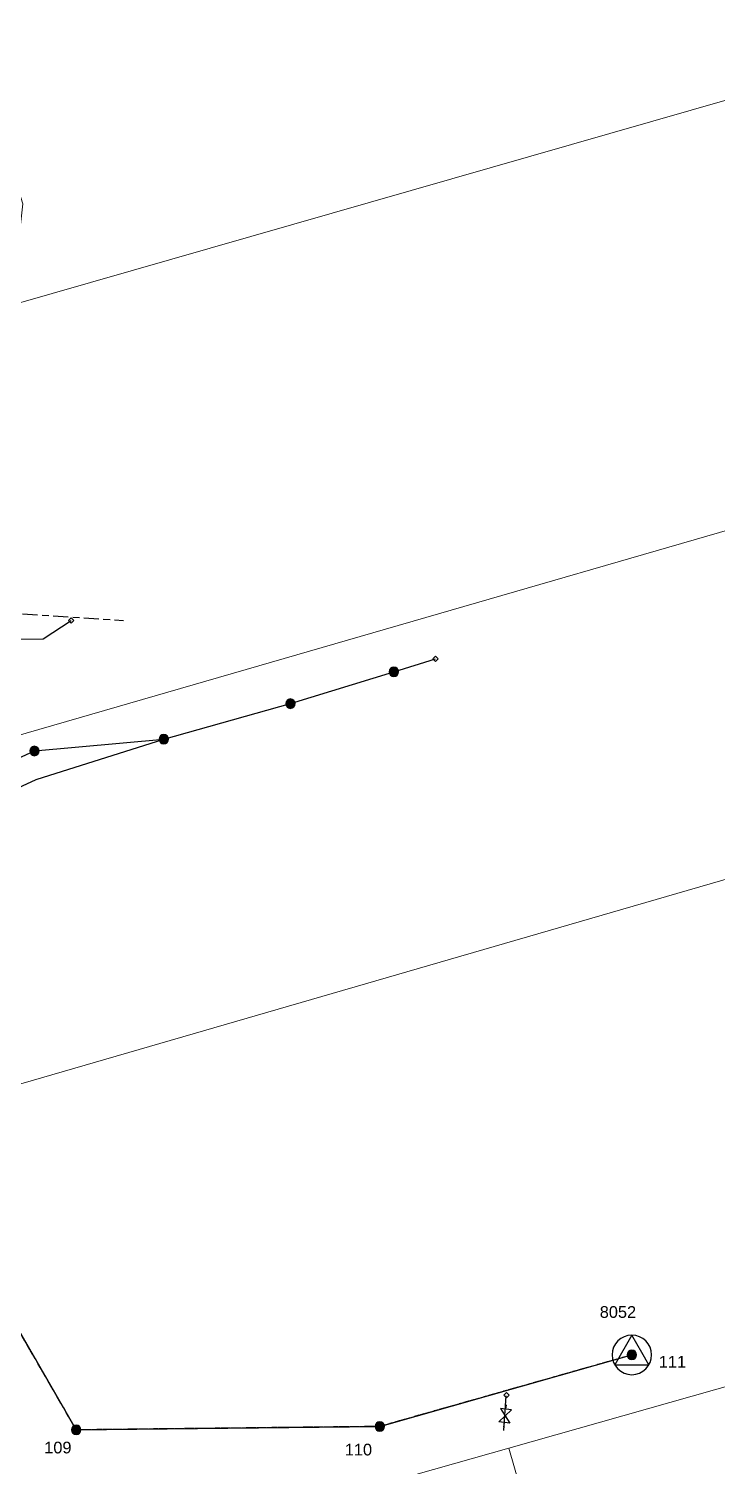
# Model space of a CAD drawing. Header units: metres. Extents: x 305887 to 307188, y 6269913 to 6270847.
# Drawn here: x 306591.6 to 306738.8, y 6270285.3 to 6270592.6 of the extents above; entities that cross this region are included whole.
import ezdxf
from ezdxf.enums import TextEntityAlignment as Align

# ---------------------------------------------------------------- set-up
doc = ezdxf.new("R2010")
doc.units = ezdxf.units.M
doc.linetypes.add('Cable Exist OH', pattern=[1, 1, 0])
doc.linetypes.add('Cable Exist UG', pattern=[8.2, 4, -1.2, 1.8, -1.2])
doc.layers.get('0').update_dxf_attribs({"color": 6})
doc.layers.add('Cadastre Land Parcels_SP_EXT', color=9, linetype='Continuous', lineweight=5)
for name, color, linetype in [('Equip_LV_EXT', 7, 'Continuous'), ('Mains_HV_EXT', 7, 'Continuous'), ('OH_Details_SP_MISC', 7, 'Continuous'), ('Services_SP_EXT', 7, 'Continuous'), ('Sub_SP_TR_HV_LV_EXT', 7, 'Continuous'), ('SupportsOH_SP_TR_HV_LV_SL_EXT', 7, 'Continuous'), ('UG_Details_SP_MISC', 7, 'Continuous')]:
    doc.layers.add(name, color=color, linetype=linetype)
doc.styles.add('POLE_LABEL', font='arial.ttf')
doc.styles.get("Standard").update_dxf_attribs({"font": 'arial.ttf'})
doc.linetypes.add('Cable E OH', pattern='A,9.4,["E",Standard,S=1.7,R=0,X=0,Y=-1],0', length=9.4)

# ---------------------------------------------------------------- blocks, each defined once
blk = doc.blocks.new('SUB_POLE_EXT')
blk.add_wipeout([(0, 4.22), (0.42, 4.2), (0.83, 4.14), (1.21, 4.05), (1.62, 3.9), (1.99, 3.72), (2.35, 3.51), (2.68, 3.26), (2.99, 2.99), (3.28, 2.66), (3.52, 2.34), (3.76, 1.92), (3.9, 1.62), (4.04, 1.23), (4.18, 0.63), (4.22, 0), (4.18, -0.61), (4.06, -1.15), (3.9, -1.62), (3.58, -2.24), (3.22, -2.73), (2.97, -3.01), (2.68, -3.26), (2.36, -3.5), (2, -3.72), (1.64, -3.89), (1.25, -4.03), (0.82, -4.14), (0.42, -4.2), (0, -4.22), (-0.41, -4.2), (-0.8, -4.15), (-1.21, -4.05), (-1.62, -3.9), (-1.99, -3.73), (-2.35, -3.51), (-2.68, -3.26), (-2.96, -3.02), (-3.23, -2.72), (-3.51, -2.35), (-3.71, -2.01), (-3.91, -1.6), (-4.05, -1.21), (-4.16, -0.76), (-4.22, -0.14), (-4.21, 0.39), (-4.14, 0.83), (-4.03, 1.27), (-3.9, 1.63), (-3.71, 2.02), (-3.5, 2.37), (-3.28, 2.67), (-2.99, 2.99), (-2.68, 3.27), (-2.33, 3.52), (-1.98, 3.73), (-1.63, 3.9), (-1.2, 4.05), (-0.78, 4.15), (-0.4, 4.21)])
blk.add_line((2.16, 0.48), (2.16, 0.48, 0))
blk.add_lwpolyline([(-4.22, 0, 1), (4.22, 0, 1)], format="xyb", close=True)
blk.add_lwpolyline([(2.14, 0.52), (0, 4.22), (-3.66, -2.11), (3.66, -2.11)], close=True)
for tag, height, flags, p in [('ASSET_NUM', 2.5, 8, (2, 2)), ('STREET_CODE', 0.2, 9, (1.5, 0)), ('CONSTRUCTED_VOLTAGE', 0.2, 9, (1.5, -0.2)), ('OPERATING_VOLTAGE', 0.2, 9, (1.5, -0.6)), ('OPERATED_BY', 0.2, 9, (1.5, -0.8)), ('ORIENTATION', 0.2, 9, (1.5, -1.2)), ('OWNED_BY', 0.2, 9, (1.5, -1.4)), ('SECONDARY_VOLTAGE', 0.2, 9, (1.5, -1.6)), ('STATE', 0.2, 9, (1.5, -1.8)), ('SUBSTATION_TYPE', 0.2, 9, (1.5, -2)), ('STREETNAME', 0.2, 9, (1.5, -2.8)), ('SUBURB', 0.2, 9, (1.5, -3)), ('NO_PHASES', 0.2, 9, (1.5, -0.4)), ('MAINTAINED_BY', 0.2, 9, (1.5, -1)), ('USAGE', 0.2, 9, (1.5, -2.2)), ('LEGEND', 0.2, 9, (1.5, -2.4)), ('LOCATION', 0.2, 9, (1.5, -2.6)), ('Z', 0.2, 1, (1.5, -3.4)), ('NOTES', 0.2, 9, (1.5, -3.2))]:
    blk.add_attdef(tag, text='', height=height, dxfattribs=dict(flags=flags)).set_placement(p, align=Align.MIDDLE_LEFT)
blk = doc.blocks.new('LV_OH_LINKS_DISTFUSE_EXT')
for p, q in [((0, 0), (0.96, 0)), ((3.84, 0), (4.8, 0))]:
    blk.add_line(p, q)
blk.add_lwpolyline([(3.84, -1.2), (3.84, 1.2), (0.96, -1.2), (0.96, 1.2)], close=True)
at = {"flags": 9}
for tag, p in [('ACTUAL_STATUS', (0, 0)), ('CONSTRUCTED_VOLTAGE', (0, -0.2)), ('OPERATING_VOLTAGE', (0, -0.6)), ('ORIENTATION', (0, -0.8)), ('OWNED_BY', (0, -1)), ('STATE', (0, -1.2)), ('SWITCH_TYPE', (0, -1.4)), ('NO_PHASES', (0, -0.4)), ('USAGE', (0, -1.6)), ('NOTES', (0, -1.8))]:
    blk.add_attdef(tag, text='', height=0.2, dxfattribs=at).set_placement(p, align=Align.MIDDLE_LEFT)
at = {"flags": 1}
blk.add_attdef('Z', (0, 0), '', height=0.2, dxfattribs=at)
blk = doc.blocks.new('CCP_EXT')
blk.add_wipeout([(0, 0.57), (0.57, 0), (0, -0.57), (-0.57, 0)])
blk.add_lwpolyline([(-0.57, 0), (0, 0.57), (0.57, 0), (0, -0.57), (-0.57, 0)])
at = {"flags": 1}
blk.add_attdef('Z', (0, 0), '', height=0.2, dxfattribs=at)
at = {"flags": 9}
for tag, p in [('CCP_TYPE', (0, 0)), ('CONSTRUCTED_VOLTAGE', (0, -0.2)), ('OPERATING_VOLTAGE', (0, -0.6)), ('ORIENTATION', (0, -0.8)), ('OWNED_BY', (0, -1)), ('STATE', (0, -1.8)), ('NO_PHASES', (0, -0.4)), ('USAGE', (0, -1.2)), ('LEGEND', (0, -1.4)), ('LIFE_SUPPORT', (0, -1.6)), ('NOTES', (0, -2))]:
    blk.add_attdef(tag, text='', height=0.2, dxfattribs=at).set_placement(p, align=Align.MIDDLE_LEFT)
blk = doc.blocks.new('POLE_EXT')
blk.add_hatch(color=256).paths.add_polyline_path([(-1, 0, 1), (1, 0, 1)])
blk.add_lwpolyline([(-1, 0, 1), (1, 0, 1)], format="xyb", close=True)
for tag, height, flags, p in [('pNumber', 2.5, 8, (-17.84, 2.07)), ('OWNED_BY', 0.2, 9, (1.35, -0.4)), ('SPECIAL_USE', 0.2, 9, (1.35, -0.8)), ('STATE', 0.2, 9, (1.35, -1)), ('cLV', 0.2, 9, (1.35, -1.4)), ('hDepth', 0.2, 9, (1.35, -1.6)), ('hDia', 0.2, 9, (1.35, -1.8)), ('cHV', 0.2, 9, (1.35, -2)), ('PARENT', 0.2, 9, (1.35, -0.6)), ('USAGE', 0.2, 9, (1.35, -1.2)), ('LBRACKET', 0.2, 9, (1.35, -2.2)), ('LExisting', 0.2, 9, (1.35, -2.4)), ('LANTNUMBER', 0.2, 9, (1.35, -2.6)), ('LOther', 0.2, 9, (1.35, -2.8)), ('LRemove', 0.2, 9, (1.35, -3)), ('cLinedev', 0.2, 9, (1.35, -3.4)), ('pExisting', 0.2, 9, (1.35, -3.8)), ('pFooting', 0.2, 9, (1.35, -4.4)), ('pNew', 0.2, 9, (1.35, -4.6)), ('pRelocate', 0.2, 9, (1.35, -5)), ('pRemove', 0.2, 9, (1.35, -5.2)), ('pReplace', 0.2, 9, (1.35, -5.4)), ('pStay', 0.2, 9, (1.35, -5.6)), ('pType', 0.2, 9, (1.35, -5.8)), ('cspan', 0.2, 9, (1.35, -6)), ('STREETNAME', 0.2, 9, (1.35, -6.2)), ('LEGEND', 0.2, 9, (1.35, -3.2)), ('LOCATION', 0.2, 9, (1.35, -3.6)), ('PFNUMBER', 0.2, 9, (1.35, -4)), ('NEWPFNUMBER', 0.2, 9, (1.35, -4.2)), ('SUBURB', 0.2, 9, (1.35, -6.4)), ('OPERATED_BY', 0.2, 9, (1.36, -7.01)), ('NOTES', 0.2, 9, (1.35, -6.6)), ('MAINTAINED_BY', 0.2, 9, (1.36, -6.81))]:
    blk.add_attdef(tag, text='', height=height, dxfattribs=dict(flags=flags)).set_placement(p, align=Align.MIDDLE_LEFT)
at = {"style": 'POLE_LABEL'}
for tag, height, flags, p in [('ASSET_NUM', 2.5, 8, (2, 2)), ('STRUCTURE_PLANT_NUMBER', 0.2, 9, (1.35, 0.03)), ('STREET_CODE', 0.2, 9, (1.35, -0.2))]:
    blk.add_attdef(tag, text='', height=height, dxfattribs=dict(at, flags=flags)).set_placement(p, align=Align.MIDDLE_LEFT)
at = {"flags": 1}
blk.add_attdef('Z', (1.35, -7.33), '', height=0.2, dxfattribs=at)

msp = doc.modelspace()

# ---------------------------------------------------------------- linework, layer by layer
at = {"layer": 'Cadastre Land Parcels_SP_EXT', "linetype": 'Continuous'}
for points in [[(306728.14, 6270664.83), (306699.81, 6270702.56), (306558.2, 6270657.46), (306590.36, 6270555.18), (306587.96, 6270533.54), (306784.36, 6270589.9), (306773.6, 6270604.24), (306728.14, 6270664.83)], [(306818.77, 6270544.04), (306784.36, 6270589.9), (306587.96, 6270533.54), (306577.47, 6270438.11), (306840.98, 6270514.4), (306818.77, 6270544.04)], [(306886.86, 6270453.22), (306864.89, 6270482.55), (306840.98, 6270514.4), (306577.47, 6270438.11), (306568.99, 6270360.97), (306886.86, 6270453.22)], [(306705.41, 6270250.3), (306694.22, 6270289.14), (306626.07, 6270269.81), (306636.95, 6270231.55), (306705.41, 6270250.3)]]:
    msp.add_lwpolyline(points, close=True, dxfattribs=at)
at = {"layer": 'OH_Details_SP_MISC', "color": 7, "linetype": 'Cable E OH', "ltscale": 0.5}
msp.add_line((306576.51, 6270430.73), (306592.83, 6270438.22), dxfattribs=at)
at = {"layer": 'OH_Details_SP_MISC', "color": 7, "linetype": 'Cable E OH', "ltscale": 0.5, "flags": 128}
msp.add_lwpolyline([(306592.83, 6270438.22), (306620.49, 6270440.75), (306647.56, 6270448.34), (306669.69, 6270455.17)], dxfattribs=at)
at = {"layer": 'OH_Details_SP_MISC', "color": 7, "linetype": 'Continuous', "flags": 128}
msp.add_lwpolyline([(306564.16, 6270358.26), (306601.79, 6270293.07)], dxfattribs=at)

# ---------------------------------------------------------------- block references
at = {"layer": 'Equip_LV_EXT', "rotation": 83.55863836100812}
msp.add_blockref('LV_OH_LINKS_DISTFUSE_EXT', (306693.2, 6270293.67), dxfattribs=at)
at = {"layer": 'Sub_SP_TR_HV_LV_EXT'}
ref = msp.add_blockref('SUB_POLE_EXT', (306720.55, 6270309.09), dxfattribs=at)
ref.add_attrib('ASSET_NUM', '8052', dxfattribs={"layer": '0', "height": 2.5}).set_placement((306713.69, 6270316.27), align=Align.BOTTOM_LEFT)
at = {"layer": 'SupportsOH_SP_TR_HV_LV_SL_EXT'}
for p in [(306669.69, 6270455.17), (306647.56, 6270448.34), (306620.49, 6270440.75), (306592.83, 6270438.22)]:
    msp.add_blockref('POLE_EXT', p, dxfattribs=at)
ref = msp.add_blockref('POLE_EXT', (306601.79, 6270293.07), dxfattribs=at)
ref.add_attrib('ASSET_NUM', '109', dxfattribs={"height": 2.5, "style": 'POLE_LABEL'}).set_placement((306597.85, 6270290.54), align=Align.TOP_CENTER)
ref = msp.add_blockref('POLE_EXT', (306666.67, 6270293.8), dxfattribs=at)
ref.add_attrib('ASSET_NUM', '110', dxfattribs={"height": 2.5, "style": 'POLE_LABEL'}).set_placement((306662.1, 6270290.1), align=Align.TOP_CENTER)

# ---------------------------------------------------------------- next in the draw order: linework, layer by layer
at = {"layer": 'Cadastre Land Parcels_SP_EXT', "linetype": 'Continuous'}
for points in [[(306910.24, 6270422.09), (306886.86, 6270453.22), (306568.99, 6270360.97), (306567.29, 6270345.5), (306567.51, 6270344.29), (306567.64, 6270343.07), (306567.66, 6270341.83), (306567.58, 6270340.59), (306588.97, 6270259.28), (306626.07, 6270269.81), (306694.22, 6270289.14), (306763.06, 6270308.68), (306833.38, 6270328.63), (306954.61, 6270363), (306910.24, 6270422.09)], [(306774.09, 6270269.8), (306763.06, 6270308.68), (306694.22, 6270289.14), (306705.41, 6270250.3), (306774.09, 6270269.8)]]:
    msp.add_lwpolyline(points, close=True, dxfattribs=at)

# ---------------------------------------------------------------- next in the draw order: block references
at = {"layer": 'Services_SP_EXT'}
for p in [(306600.67, 6270466.13), (306678.55, 6270457.95)]:
    msp.add_blockref('CCP_EXT', p, dxfattribs=at)
at = {"layer": 'SupportsOH_SP_TR_HV_LV_SL_EXT'}
ref = msp.add_blockref('POLE_EXT', (306720.55, 6270309.09), dxfattribs=at)
ref.add_attrib('ASSET_NUM', '111', dxfattribs={"height": 2.5, "style": 'POLE_LABEL'}).set_placement((306729.23, 6270308.89), align=Align.TOP_CENTER)

# ---------------------------------------------------------------- next in the draw order: linework, layer by layer
at = {"layer": 'Services_SP_EXT'}
for points in [[(306563.93, 6270461.8), (306594.71, 6270462.18), (306600.67, 6270466.13)], [(306559.43, 6270416.55), (306593.22, 6270432.13), (306620.49, 6270440.75), (306647.56, 6270448.34), (306669.69, 6270455.17), (306678.55, 6270457.95)]]:
    msp.add_lwpolyline(points, dxfattribs=at)
at = {"layer": 'UG_Details_SP_MISC', "color": 7, "linetype": 'Cable Exist UG', "ltscale": 0.8}
msp.add_line((306583.77, 6270467.96), (306611.9, 6270466.14), dxfattribs=at)

# ---------------------------------------------------------------- next in the draw order: block references
at = {"layer": 'Services_SP_EXT'}
msp.add_blockref('CCP_EXT', (306693.72, 6270300.52), dxfattribs=at)

# ---------------------------------------------------------------- next in the draw order: linework, layer by layer
at = {"layer": 'Mains_HV_EXT', "linetype": 'Cable Exist OH'}
msp.add_lwpolyline([(306720.55, 6270309.09), (306666.67, 6270293.8), (306601.79, 6270293.07), (306564.16, 6270358.26)], dxfattribs=at)
at = {"layer": 'OH_Details_SP_MISC', "color": 7, "linetype": 'Continuous', "flags": 128}
msp.add_lwpolyline([(306601.79, 6270293.07), (306666.67, 6270293.8), (306720.55, 6270309.09)], dxfattribs=at)
at = {"layer": 'Services_SP_EXT'}
msp.add_lwpolyline([(306693.15, 6270292.94), (306693.67, 6270300.32)], dxfattribs=at)

doc.saveas('drawing.dxf')
